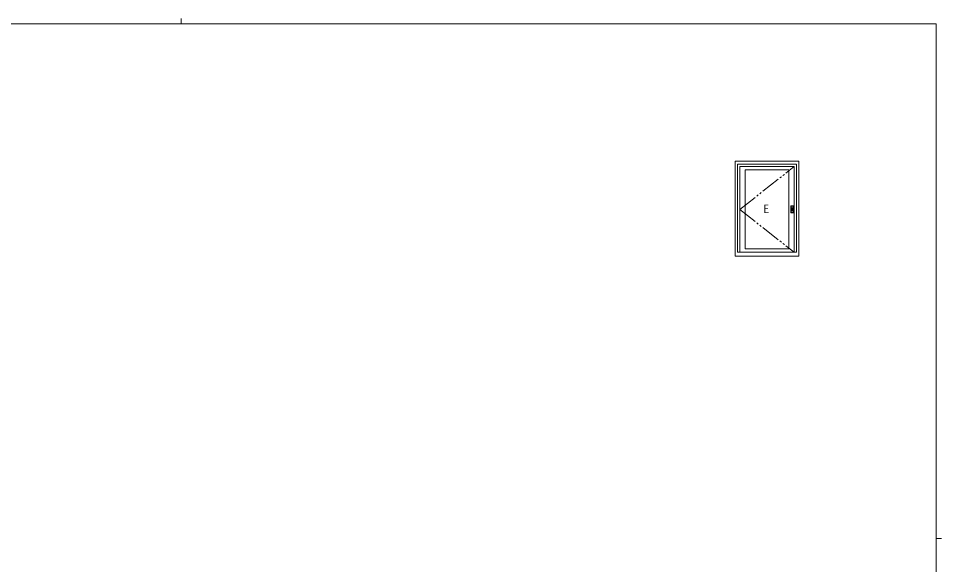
# Model space of a CAD drawing. Units: millimetres on the paper. Extents: x -397 to 397, y -282 to 282.
# Drawn here: x -91.9 to 378.9, y 3.5 to 282.1 of the extents above; entities that cross this region are included whole.
import ezdxf
from ezdxf.enums import TextEntityAlignment as Align

# ---------------------------------------------------------------- set-up
doc = ezdxf.new("R2010")
doc.units = ezdxf.units.MM
doc.linetypes.add('USER3', pattern=[15, 10, -1, 1, -1, 1, -1])
doc.layers.add('0-1_YKK_ZWAK', color=7, linetype='Continuous', lineweight=18)
doc.layers.add('0-7_YKK_A1', color=4, linetype='Continuous', lineweight=18)
doc.styles.add('ＭＳ ゴシック', font='')
doc.styles.get('ＭＳ ゴシック').set_extended_font_data('MS Gothic')

msp = doc.modelspace()

# ---------------------------------------------------------------- linework, layer by layer
at = {"layer": '0-1_YKK_ZWAK'}
for p, q in [((376.092, 279.3), (-393.908, 279.3)), ((-8.894, 282.1), (-8.894, 279.3)), ((376.092, 279.3), (376.092, -245.7)), ((376.092, 16.8), (378.892, 16.8))]:
    msp.add_line(p, q, dxfattribs=at)
at = {"layer": '0-7_YKK_A1'}
for p, q in [((274.87, 162.8), (274.87, 207.8)), ((274.87, 207.8), (304.87, 207.8)), ((304.87, 162.8), (304.87, 207.8)), ((306.12, 160.8), (306.12, 209.3)), ((275.97, 162.8), (275.97, 206.5)), ((275.97, 206.5), (303.77, 206.5)), ((278.72, 204.9), (301.02, 204.9)), ((278.72, 164.55), (278.72, 204.9)), ((301.02, 204.9), (301.02, 164.55)), ((303.77, 162.8), (303.77, 206.5)), ((302.02, 186.425), (302.021, 186.435)), ((302.02, 186.425), (302.021, 186.435)), ((302.021, 186.435), (302.024, 186.444)), ((302.021, 186.435), (302.024, 186.444)), ((302.024, 186.444), (302.028, 186.453)), ((302.024, 186.444), (302.028, 186.453)), ((302.028, 186.453), (302.034, 186.46)), ((302.028, 186.453), (302.034, 186.46)), ((302.034, 186.46), (302.042, 186.467)), ((302.034, 186.46), (302.042, 186.467)), ((302.042, 186.467), (302.051, 186.471)), ((302.042, 186.467), (302.051, 186.471)), ((302.051, 186.471), (302.06, 186.474)), ((302.051, 186.471), (302.06, 186.474)), ((302.06, 186.474), (302.07, 186.475)), ((302.06, 186.474), (302.07, 186.475)), ((302.06, 186.397), (302.061, 186.407)), ((302.06, 186.397), (302.061, 186.407)), ((302.06, 185.525), (302.06, 186.397)), ((302.06, 185.525), (302.06, 186.397)), ((302.07, 185.525), (302.06, 185.525)), ((302.07, 185.525), (302.06, 185.525)), ((302.07, 183.925), (302.06, 183.925)), ((302.06, 183.925), (302.06, 183.053)), ((302.07, 183.925), (302.06, 183.925)), ((302.06, 183.925), (302.06, 183.053)), ((302.061, 186.407), (302.063, 186.416)), ((302.061, 186.407), (302.063, 186.416)), ((302.063, 186.416), (302.068, 186.425)), ((302.063, 186.416), (302.068, 186.425)), ((302.065, 186.395), (302.065, 186.348)), ((302.065, 186.395), (302.065, 186.348)), ((302.065, 185.525), (302.065, 186.348)), ((302.065, 186.348), (302.069, 185.951)), ((302.065, 185.525), (302.065, 186.348)), ((302.065, 186.348), (302.069, 185.951)), ((302.065, 183.925), (302.065, 183.102)), ((302.065, 183.925), (302.065, 183.102)), ((302.068, 186.425), (302.074, 186.432)), ((302.068, 186.425), (302.074, 186.432)), ((302.069, 185.951), (302.071, 185.525)), ((302.069, 185.951), (302.071, 185.525)), ((302.069, 183.499), (302.071, 183.925)), ((302.069, 183.499), (302.071, 183.925)), ((302.11, 186.447), (302.07, 186.475)), ((302.11, 186.447), (302.07, 186.475)), ((302.07, 185.525), (302.071, 185.525)), ((302.07, 185.525), (302.071, 185.525)), ((302.07, 183.925), (302.071, 183.925)), ((302.07, 183.925), (302.071, 183.925)), ((302.071, 185.525), (302.151, 185.525)), ((302.071, 185.525), (302.151, 185.525)), ((302.071, 183.925), (302.151, 183.925)), ((302.071, 183.925), (302.151, 183.925)), ((302.072, 185.525), (302.072, 185.449)), ((302.151, 185.525), (302.072, 185.525)), ((302.072, 185.525), (302.072, 185.449)), ((302.151, 185.525), (302.072, 185.525)), ((302.072, 185.449), (302.074, 184.725)), ((302.072, 185.449), (302.074, 184.725)), ((302.072, 184.001), (302.074, 184.725)), ((302.072, 184.001), (302.074, 184.725)), ((302.072, 183.925), (302.072, 184.001)), ((302.072, 183.925), (302.072, 184.001)), ((302.151, 183.925), (302.072, 183.925)), ((302.151, 183.925), (302.072, 183.925)), ((302.074, 186.432), (302.082, 186.438)), ((302.074, 186.432), (302.082, 186.438)), ((302.082, 186.438), (302.09, 186.443)), ((302.082, 186.438), (302.09, 186.443)), ((302.09, 186.443), (302.1, 186.446)), ((302.09, 186.443), (302.1, 186.446)), ((302.1, 186.446), (302.11, 186.447)), ((302.1, 186.446), (302.11, 186.447)), ((302.11, 186.447), (303.33, 186.447)), ((302.11, 186.447), (303.33, 186.447)), ((302.115, 186.444), (302.52, 186.444)), ((302.115, 186.444), (302.52, 186.444)), ((302.148, 185.96), (302.144, 186.398)), ((302.144, 186.398), (302.376, 186.394)), ((302.148, 185.96), (302.144, 186.398)), ((302.144, 186.398), (302.376, 186.394)), ((302.151, 185.525), (302.148, 185.96)), ((302.151, 185.525), (302.148, 185.96)), ((302.151, 183.925), (302.148, 183.49)), ((302.151, 183.925), (302.148, 183.49)), ((302.152, 185.452), (302.151, 185.525)), ((303.288, 185.525), (302.151, 185.525)), ((303.289, 185.525), (302.151, 185.525)), ((302.152, 185.452), (302.151, 185.525)), ((303.288, 185.525), (302.151, 185.525)), ((303.289, 185.525), (302.151, 185.525)), ((302.152, 183.998), (302.151, 183.925)), ((302.152, 183.998), (302.151, 183.925)), ((303.288, 183.925), (302.151, 183.925)), ((303.289, 183.925), (302.151, 183.925)), ((303.288, 183.925), (302.151, 183.925)), ((303.289, 183.925), (302.151, 183.925)), ((302.153, 184.725), (302.152, 185.452)), ((302.153, 184.725), (302.152, 185.452)), ((302.153, 184.725), (302.152, 183.998)), ((302.153, 184.725), (302.152, 183.998)), ((302.388, 186.438), (302.154, 186.441)), ((302.388, 186.438), (302.154, 186.441)), ((302.376, 186.394), (302.61, 186.393)), ((302.376, 186.394), (302.61, 186.393)), ((302.625, 186.436), (302.388, 186.438)), ((302.625, 186.436), (302.388, 186.438)), ((302.52, 186.438), (302.92, 186.438)), ((302.52, 186.438), (302.92, 186.438)), ((302.61, 186.393), (302.851, 186.393)), ((302.61, 186.393), (302.851, 186.393)), ((302.856, 186.436), (302.625, 186.436)), ((302.856, 186.436), (302.625, 186.436)), ((302.851, 186.393), (303.092, 186.395)), ((302.851, 186.393), (303.092, 186.395)), ((303.085, 186.438), (302.856, 186.436)), ((303.085, 186.438), (302.856, 186.436)), ((302.92, 186.444), (303.325, 186.444)), ((302.92, 186.444), (302.92, 186.438)), ((302.92, 186.444), (303.325, 186.444)), ((302.92, 186.444), (302.92, 186.438)), ((303.286, 186.441), (303.085, 186.438)), ((303.286, 186.441), (303.085, 186.438)), ((303.092, 186.395), (303.191, 186.396)), ((303.092, 186.395), (303.191, 186.396)), ((303.191, 186.396), (303.296, 186.398)), ((303.191, 186.396), (303.296, 186.398)), ((303.288, 183.998), (303.286, 184.725)), ((303.288, 183.998), (303.286, 184.725)), ((303.288, 185.452), (303.287, 185.12)), ((303.288, 185.452), (303.287, 185.12)), ((303.287, 185.12), (303.287, 184.725)), ((303.287, 185.12), (303.287, 184.725)), ((303.368, 185.525), (303.288, 185.525)), ((303.288, 185.525), (303.288, 185.452)), ((303.368, 185.525), (303.288, 185.525)), ((303.288, 185.525), (303.288, 185.452)), ((303.288, 183.925), (303.288, 183.998)), ((303.288, 183.925), (303.288, 183.998)), ((303.368, 183.925), (303.288, 183.925)), ((303.368, 183.925), (303.288, 183.925)), ((303.291, 185.96), (303.289, 185.525)), ((303.291, 185.96), (303.289, 185.525)), ((303.289, 185.525), (303.369, 185.525)), ((303.289, 185.525), (303.369, 185.525)), ((303.289, 183.925), (303.369, 183.925)), ((303.291, 183.49), (303.289, 183.925)), ((303.289, 183.925), (303.369, 183.925)), ((303.291, 183.49), (303.289, 183.925)), ((303.296, 186.398), (303.291, 185.96)), ((303.296, 186.398), (303.291, 185.96)), ((303.33, 186.447), (303.34, 186.446)), ((303.33, 186.447), (303.34, 186.446)), ((303.34, 186.446), (303.349, 186.443)), ((303.34, 186.446), (303.349, 186.443)), ((303.349, 186.443), (303.358, 186.438)), ((303.349, 186.443), (303.358, 186.438)), ((303.358, 186.438), (303.365, 186.432)), ((303.358, 186.438), (303.365, 186.432)), ((303.365, 186.432), (303.372, 186.425)), ((303.365, 186.432), (303.372, 186.425)), ((303.366, 184.725), (303.367, 184.001)), ((303.366, 184.725), (303.367, 184.001)), ((303.367, 185.449), (303.368, 185.525)), ((303.367, 185.449), (303.368, 185.525)), ((303.367, 185.12), (303.367, 185.449)), ((303.367, 185.12), (303.367, 185.449)), ((303.367, 184.725), (303.367, 185.12)), ((303.367, 184.725), (303.367, 185.12)), ((303.367, 184.001), (303.368, 183.925)), ((303.367, 184.001), (303.368, 183.925)), ((303.369, 185.525), (303.371, 185.951)), ((303.369, 185.525), (303.371, 185.951)), ((303.369, 185.525), (303.37, 185.525)), ((303.369, 185.525), (303.37, 185.525)), ((303.369, 183.925), (303.37, 183.925)), ((303.369, 183.925), (303.371, 183.499)), ((303.369, 183.925), (303.37, 183.925)), ((303.369, 183.925), (303.371, 183.499)), ((303.37, 186.475), (303.38, 186.474)), ((303.37, 186.475), (303.38, 186.474)), ((303.37, 185.525), (303.38, 185.525)), ((303.37, 185.525), (303.38, 185.525)), ((303.37, 183.925), (303.38, 183.925)), ((303.37, 183.925), (303.38, 183.925)), ((303.371, 185.951), (303.375, 186.348)), ((303.371, 185.951), (303.375, 186.348)), ((303.372, 186.425), (303.376, 186.416)), ((303.372, 186.425), (303.376, 186.416)), ((303.375, 186.348), (303.375, 186.395)), ((303.375, 186.348), (303.375, 186.395)), ((303.375, 186.348), (303.375, 185.525)), ((303.375, 186.348), (303.375, 185.525)), ((303.375, 183.102), (303.375, 183.925)), ((303.375, 183.102), (303.375, 183.925)), ((303.376, 186.416), (303.379, 186.407)), ((303.376, 186.416), (303.379, 186.407)), ((303.379, 186.407), (303.38, 186.397)), ((303.379, 186.407), (303.38, 186.397)), ((303.38, 186.474), (303.389, 186.471)), ((303.38, 186.474), (303.389, 186.471)), ((303.38, 186.397), (303.38, 185.525)), ((303.38, 186.397), (303.38, 185.525)), ((303.38, 183.053), (303.38, 183.925)), ((303.38, 183.053), (303.38, 183.925)), ((303.389, 186.471), (303.398, 186.467)), ((303.389, 186.471), (303.398, 186.467)), ((303.398, 186.467), (303.405, 186.46)), ((303.398, 186.467), (303.405, 186.46)), ((303.405, 186.46), (303.411, 186.453)), ((303.405, 186.46), (303.411, 186.453)), ((303.411, 186.453), (303.416, 186.444)), ((303.411, 186.453), (303.416, 186.444)), ((303.416, 186.444), (303.419, 186.435)), ((303.416, 186.444), (303.419, 186.435)), ((303.419, 186.435), (303.42, 186.425)), ((303.419, 186.435), (303.42, 186.425)), ((302.02, 183.025), (302.021, 183.015)), ((302.02, 183.025), (302.021, 183.015)), ((302.021, 183.015), (302.024, 183.006)), ((302.021, 183.015), (302.024, 183.006)), ((302.024, 183.006), (302.028, 182.997)), ((302.024, 183.006), (302.028, 182.997)), ((302.028, 182.997), (302.034, 182.99)), ((302.028, 182.997), (302.034, 182.99)), ((302.034, 182.99), (302.042, 182.983)), ((302.034, 182.99), (302.042, 182.983)), ((302.042, 182.983), (302.051, 182.979)), ((302.042, 182.983), (302.051, 182.979)), ((302.051, 182.979), (302.06, 182.976)), ((302.051, 182.979), (302.06, 182.976)), ((302.06, 183.053), (302.061, 183.043)), ((302.06, 183.053), (302.061, 183.043)), ((302.06, 182.976), (302.07, 182.975)), ((302.06, 182.976), (302.07, 182.975)), ((302.061, 183.043), (302.063, 183.034)), ((302.061, 183.043), (302.063, 183.034)), ((302.063, 183.034), (302.068, 183.025)), ((302.063, 183.034), (302.068, 183.025)), ((302.065, 183.102), (302.069, 183.499)), ((302.065, 183.102), (302.069, 183.499)), ((302.065, 183.055), (302.065, 183.102)), ((302.065, 183.055), (302.065, 183.102)), ((302.068, 183.025), (302.074, 183.018)), ((302.068, 183.025), (302.074, 183.018)), ((302.11, 183.003), (302.07, 182.975)), ((302.11, 183.003), (302.07, 182.975)), ((302.074, 183.018), (302.082, 183.012)), ((302.074, 183.018), (302.082, 183.012)), ((302.082, 183.012), (302.09, 183.007)), ((302.082, 183.012), (302.09, 183.007)), ((302.09, 183.007), (302.1, 183.004)), ((302.09, 183.007), (302.1, 183.004)), ((302.1, 183.004), (302.11, 183.003)), ((302.1, 183.004), (302.11, 183.003)), ((302.11, 183.003), (303.33, 183.003)), ((302.11, 183.003), (303.33, 183.003)), ((302.115, 183.005), (302.52, 183.005)), ((302.115, 183.005), (302.52, 183.005)), ((302.148, 183.49), (302.144, 183.052)), ((302.148, 183.49), (302.144, 183.052)), ((302.144, 183.052), (302.376, 183.056)), ((302.144, 183.052), (302.376, 183.056)), ((302.388, 183.012), (302.154, 183.009)), ((302.388, 183.012), (302.154, 183.009)), ((302.376, 183.056), (302.61, 183.057)), ((302.376, 183.056), (302.61, 183.057)), ((302.625, 183.014), (302.388, 183.012)), ((302.625, 183.014), (302.388, 183.012)), ((302.61, 183.057), (302.851, 183.057)), ((302.61, 183.057), (302.851, 183.057)), ((302.856, 183.014), (302.625, 183.014)), ((302.856, 183.014), (302.625, 183.014)), ((302.851, 183.057), (303.092, 183.055)), ((302.851, 183.057), (303.092, 183.055)), ((303.085, 183.012), (302.856, 183.014)), ((303.085, 183.012), (302.856, 183.014)), ((302.92, 183.005), (303.325, 183.005)), ((302.92, 183.005), (303.325, 183.005)), ((303.286, 183.009), (303.085, 183.012)), ((303.286, 183.009), (303.085, 183.012)), ((303.092, 183.055), (303.191, 183.054)), ((303.092, 183.055), (303.191, 183.054)), ((303.191, 183.054), (303.296, 183.052)), ((303.191, 183.054), (303.296, 183.052)), ((303.296, 183.052), (303.291, 183.49)), ((303.296, 183.052), (303.291, 183.49)), ((303.33, 183.003), (303.34, 183.004)), ((303.33, 183.003), (303.34, 183.004)), ((303.34, 183.004), (303.349, 183.007)), ((303.34, 183.004), (303.349, 183.007)), ((303.349, 183.007), (303.358, 183.012)), ((303.349, 183.007), (303.358, 183.012)), ((303.358, 183.012), (303.365, 183.018)), ((303.358, 183.012), (303.365, 183.018)), ((303.365, 183.018), (303.372, 183.025)), ((303.365, 183.018), (303.372, 183.025)), ((303.37, 182.975), (303.38, 182.976)), ((303.37, 182.975), (303.38, 182.976)), ((303.371, 183.499), (303.375, 183.102)), ((303.371, 183.499), (303.375, 183.102)), ((303.372, 183.025), (303.376, 183.034)), ((303.372, 183.025), (303.376, 183.034)), ((303.375, 183.102), (303.375, 183.055)), ((303.375, 183.102), (303.375, 183.055)), ((303.376, 183.034), (303.379, 183.043)), ((303.376, 183.034), (303.379, 183.043)), ((303.379, 183.043), (303.38, 183.053)), ((303.379, 183.043), (303.38, 183.053)), ((303.38, 182.976), (303.389, 182.979)), ((303.38, 182.976), (303.389, 182.979)), ((303.389, 182.979), (303.398, 182.983)), ((303.389, 182.979), (303.398, 182.983)), ((303.398, 182.983), (303.405, 182.99)), ((303.398, 182.983), (303.405, 182.99)), ((303.405, 182.99), (303.411, 182.997)), ((303.405, 182.99), (303.411, 182.997)), ((303.411, 182.997), (303.416, 183.006)), ((303.411, 182.997), (303.416, 183.006)), ((303.416, 183.006), (303.419, 183.015)), ((303.416, 183.006), (303.419, 183.015)), ((303.419, 183.015), (303.42, 183.025)), ((303.419, 183.015), (303.42, 183.025)), ((273.62, 160.8), (306.12, 160.8)), ((274.87, 162.8), (304.87, 162.8)), ((278.72, 164.55), (301.02, 164.55))]:
    msp.add_line(p, q, dxfattribs=at)
at = {"layer": '0-7_YKK_A1', "linetype": 'USER3'}
for q in [(303.77, 206.5), (303.77, 162.8)]:
    msp.add_line((275.97, 184.65), q, dxfattribs=at)
at = {"layer": '0-7_YKK_A1'}
for points in [[(273.62, 160.8), (273.62, 209.3), (306.12, 209.3)], [(302.02, 184.725), (302.02, 186.425), (302.06, 186.397)], [(302.02, 184.725), (302.02, 186.425), (302.06, 186.397)], [(302.02, 184.725), (302.02, 183.025), (302.06, 183.053)], [(302.02, 184.725), (302.02, 183.025), (302.06, 183.053)], [(302.07, 186.475), (303.37, 186.475), (303.33, 186.447)], [(302.07, 186.475), (303.37, 186.475), (303.33, 186.447)], [(303.38, 186.397), (303.42, 186.425), (303.42, 184.725)], [(303.38, 186.397), (303.42, 186.425), (303.42, 184.725)], [(303.38, 183.053), (303.42, 183.025), (303.42, 184.725)], [(303.38, 183.053), (303.42, 183.025), (303.42, 184.725)], [(302.07, 182.975), (303.37, 182.975), (303.33, 183.003)], [(302.07, 182.975), (303.37, 182.975), (303.33, 183.003)]]:
    msp.add_lwpolyline(points, dxfattribs=at)
for radius in [0.5, 0.5, 0.45, 0.45, 0.125, 0.125]:
    msp.add_circle((302.72, 184.725), radius, dxfattribs=at)
for centre, radius, start, end in [((302.115, 186.395), 0.0496, 89.56101, 179.42503), ((302.115, 186.395), 0.0496, 89.56101, 179.42503), ((302.142, 185.09), 1.308, 89.89248, 93.35893), ((302.142, 185.09), 1.308, 89.89248, 93.35893), ((302.148, 186.596), 0.155, 257.69094, 272.22688), ((302.148, 186.596), 0.155, 257.69094, 272.22688), ((302.215, 186.404), 0.0716, 148.94106, 185.22585), ((302.215, 186.404), 0.0716, 148.94106, 185.22585), ((303.224, 186.404), 0.0716, 354.77415, 31.05894), ((303.224, 186.404), 0.0716, 354.77415, 31.05894), ((303.289, 186.626), 0.185, 268.95419, 281.12799), ((303.289, 186.626), 0.185, 268.95419, 281.12799), ((303.296, 185.035), 1.363, 86.71104, 90.03754), ((303.296, 185.035), 1.363, 86.71104, 90.03754), ((303.325, 186.395), 0.0497, 0.64269, 90.37127), ((303.325, 186.395), 0.0497, 0.64269, 90.37127), ((302.115, 183.055), 0.0496, 180.57497, 270.43899), ((302.142, 184.36), 1.308, 266.64107, 270.10752), ((302.115, 183.055), 0.0496, 180.57497, 270.43899), ((302.142, 184.36), 1.308, 266.64107, 270.10752), ((302.148, 182.854), 0.155, 87.77312, 102.30906), ((302.148, 182.854), 0.155, 87.77312, 102.30906), ((302.215, 183.046), 0.0716, 174.77415, 211.05894), ((302.215, 183.046), 0.0716, 174.77415, 211.05894), ((303.224, 183.046), 0.0716, 328.94106, 5.22585), ((303.224, 183.046), 0.0716, 328.94106, 5.22585), ((303.289, 182.824), 0.185, 78.87201, 91.04581), ((303.289, 182.824), 0.185, 78.87201, 91.04581), ((303.296, 184.415), 1.363, 269.96246, 273.28896), ((303.296, 184.415), 1.363, 269.96246, 273.28896), ((303.325, 183.055), 0.0497, 269.62873, 359.35731), ((303.325, 183.055), 0.0497, 269.62873, 359.35731)]:
    msp.add_arc(centre, radius, start, end, dxfattribs=at)

# ---------------------------------------------------------------- texts
at = {"layer": '0-7_YKK_A1', "color": 7, "style": 'ＭＳ ゴシック'}
msp.add_text('E', height=4.399, dxfattribs=at).set_placement((287.982, 181.459), align=Align.BOTTOM_LEFT)

doc.saveas('drawing.dxf')
